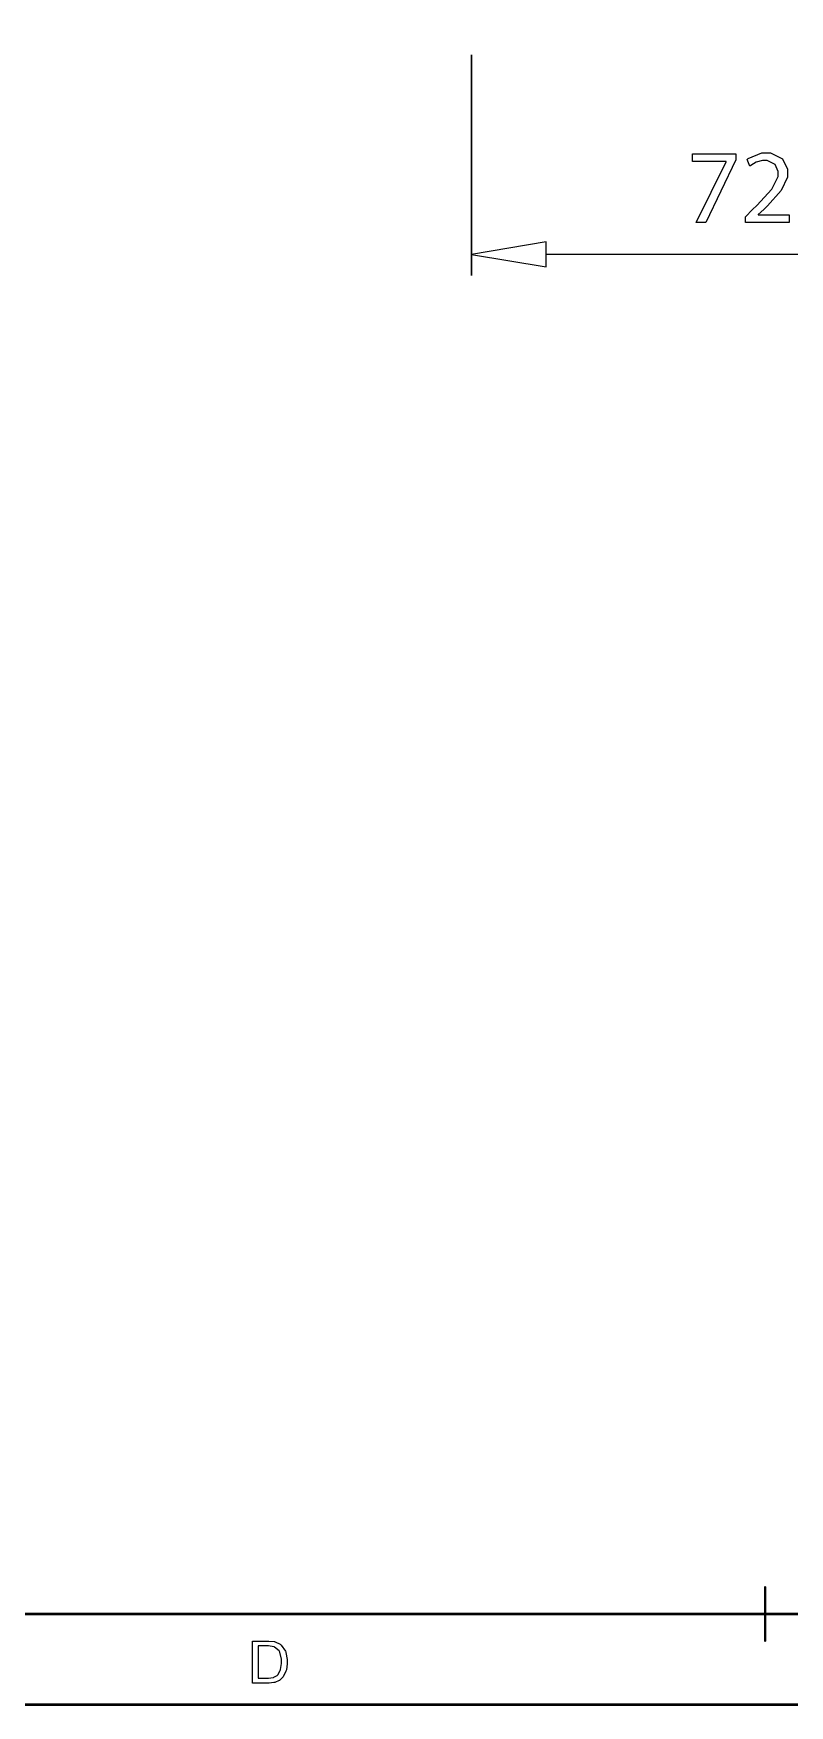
# Model space of a CAD drawing. Extents: x 0.54 to 10.46, y 0.74 to 7.76.
# Drawn here: x 7.061 to 8.456, y 0.739 to 3.823 of the extents above; entities that cross this region are included whole.
import ezdxf

# ---------------------------------------------------------------- set-up
doc = ezdxf.new("R2010")
doc.units = 0
doc.layers.get('0').update_dxf_attribs({"linetype": 'CONTINUOUS'})

msp = doc.modelspace()

# ---------------------------------------------------------------- linework, layer by layer
at = {"color": 0}
for points in [[(10.4631, 0.73899), (0.53689, 0.73899), (0.53646, 0.73899), (0.53516, 0.74029), (0.53516, 0.74072), (0.53516, 7.75928), (0.53516, 7.75971), (0.53646, 7.76101), (0.53689, 7.76101), (10.4631, 7.76101), (10.4635, 7.76101), (10.4648, 7.75971), (10.4648, 7.75928), (10.4648, 0.74072), (10.4648, 0.74029), (10.4635, 0.73899), (10.4631, 0.73899)], [(0.53863, 0.74246), (10.4614, 0.74246), (10.4614, 7.75754), (0.53863, 7.75754), (0.53863, 0.74246)], [(10.296, 0.90609), (0.87115, 0.90609), (0.87071, 0.90609), (0.86941, 0.90739), (0.86941, 0.90782), (0.86941, 7.59218), (0.86941, 7.59261), (0.87071, 7.59392), (0.87115, 7.59392), (10.296, 7.59392), (10.2964, 7.59392), (10.2977, 7.59261), (10.2977, 7.59218), (10.2977, 0.90782), (10.2977, 0.90739), (10.2964, 0.90609), (10.296, 0.90609)], [(0.87289, 0.90956), (10.2943, 0.90956), (10.2943, 7.59044), (0.87289, 7.59044), (0.87289, 0.90956)], [(8.41103, 0.85704), (8.41081, 0.85704), (8.41032, 0.85759), (8.41032, 0.85775), (8.41032, 0.95801), (8.41032, 0.95817), (8.41081, 0.95866), (8.41103, 0.95866), (8.41118, 0.95866), (8.41174, 0.95817), (8.41174, 0.95801), (8.41174, 0.85775), (8.41174, 0.85759), (8.41118, 0.85704), (8.41103, 0.85704)], [(7.465, 0.78027), (7.465, 0.85807), (7.49181, 0.85807), (7.49528, 0.85807), (7.50489, 0.85721), (7.50569, 0.85699), (7.50678, 0.85677), (7.51628, 0.85211), (7.51708, 0.8514), (7.51812, 0.85053), (7.52576, 0.83946), (7.52632, 0.83811), (7.52681, 0.83675), (7.52935, 0.82389), (7.52935, 0.81961), (7.52935, 0.8157), (7.52761, 0.80501), (7.52729, 0.80387), (7.52692, 0.80273), (7.52251, 0.79329), (7.52197, 0.79253), (7.52143, 0.79183), (7.51551, 0.78592), (7.51492, 0.78548), (7.51426, 0.7851), (7.50646, 0.78179), (7.50558, 0.78158), (7.50467, 0.78136), (7.49599, 0.78027), (7.49311, 0.78027), (7.465, 0.78027)], [(7.47532, 0.78944), (7.49192, 0.78944), (7.4949, 0.78944), (7.50325, 0.79069), (7.50401, 0.79091), (7.50472, 0.79118), (7.51053, 0.79449), (7.51096, 0.79492), (7.51156, 0.79557), (7.51633, 0.80371), (7.51671, 0.80474), (7.51704, 0.80577), (7.51878, 0.8163), (7.51878, 0.81977), (7.51878, 0.82449), (7.5154, 0.83746), (7.51476, 0.83854), (7.51406, 0.83963), (7.50592, 0.84695), (7.50499, 0.84733), (7.50429, 0.8476), (7.49479, 0.8489), (7.49164, 0.8489), (7.47532, 0.8489), (7.47532, 0.78944)]]:
    msp.add_lwpolyline(points, close=True, dxfattribs=at)
at = {"color": 9, "const_width": 0.00278}
for points in [[(7.86908, 3.78413), (7.86908, 3.37651)], [(8.00678, 3.41585), (8.86458, 3.41585)]]:
    msp.add_lwpolyline(points, dxfattribs=at)
at = {"color": 9}
for points in [[(8.35672, 3.60135), (8.35672, 3.59006), (8.30165, 3.47487), (8.28396, 3.47487), (8.33882, 3.58675), (8.33882, 3.58713), (8.27696, 3.58713), (8.27696, 3.60135), (8.35672, 3.60135)], [(8.3744, 3.47487), (8.3744, 3.4854), (8.38786, 3.49843), (8.39589, 3.50612), (8.42339, 3.53592), (8.43485, 3.55985), (8.4349, 3.56456), (8.4349, 3.5689), (8.42942, 3.58176), (8.41471, 3.58925), (8.40983, 3.58925), (8.40593, 3.58925), (8.39426, 3.58578), (8.38439, 3.57981), (8.38297, 3.57856), (8.37756, 3.59065), (8.37972, 3.5925), (8.40489, 3.60346), (8.41331, 3.60346), (8.42068, 3.60346), (8.44288, 3.5919), (8.45204, 3.57303), (8.45204, 3.56668), (8.45204, 3.55843), (8.44021, 3.53364), (8.4151, 3.50526), (8.40842, 3.49881), (8.39833, 3.48947), (8.39833, 3.4891), (8.45514, 3.4891), (8.45514, 3.47487), (8.3744, 3.47487)], [(8.00678, 3.43881), (7.86908, 3.41585), (8.00678, 3.3929), (8.00678, 3.43881)]]:
    msp.add_lwpolyline(points, close=True, dxfattribs=at)

doc.saveas('drawing.dxf')
